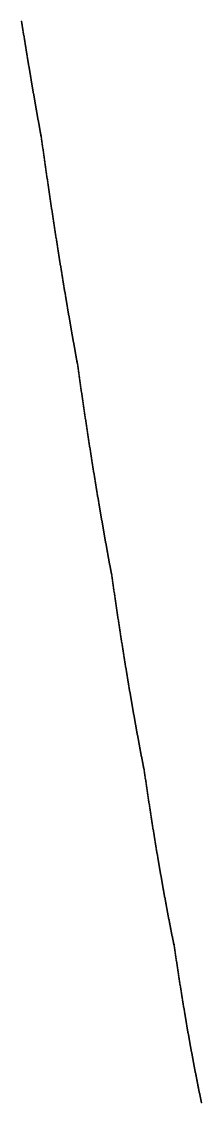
# Model space of a CAD drawing. Header units: metres. Extents: x 0 to 360, y 46 to 216.
# Drawn here: x 347.9 to 360, y 49.4 to 121.7 of the extents above; entities that cross this region are included whole.
import ezdxf

# ---------------------------------------------------------------- set-up
doc = ezdxf.new("R2010")
doc.units = ezdxf.units.M

msp = doc.modelspace()

# ---------------------------------------------------------------- linework, layer by layer
for p in [(347.935, 121.745), (347.946, 121.673), (347.958, 121.6), (347.969, 121.528), (347.981, 121.456), (347.992, 121.384), (348.004, 121.312), (348.016, 121.24), (348.027, 121.168), (348.039, 121.096), (348.05, 121.025), (348.062, 120.953), (348.073, 120.881), (348.085, 120.81), (348.097, 120.739), (348.108, 120.667), (348.12, 120.596), (348.131, 120.525), (348.143, 120.454), (348.154, 120.383), (348.166, 120.312), (348.178, 120.241), (348.189, 120.171), (348.201, 120.1), (348.212, 120.03), (348.224, 119.959), (348.235, 119.889), (348.247, 119.818), (348.259, 119.748), (348.27, 119.678), (348.282, 119.608), (348.293, 119.538), (348.305, 119.468), (348.316, 119.398), (348.328, 119.329), (348.34, 119.259), (348.351, 119.189), (348.363, 119.12), (348.374, 119.05), (348.386, 118.981), (348.397, 118.912), (348.409, 118.843), (348.421, 118.774), (348.432, 118.705), (348.444, 118.636), (348.455, 118.567), (348.467, 118.498), (348.478, 118.429), (348.49, 118.361), (348.502, 118.292), (348.513, 118.223), (348.525, 118.155), (348.536, 118.087), (348.548, 118.018), (348.56, 117.95), (348.571, 117.882), (348.583, 117.814), (348.594, 117.746), (348.606, 117.678), (348.617, 117.611), (348.629, 117.543), (348.641, 117.475), (348.652, 117.408), (348.664, 117.34), (348.675, 117.273), (348.687, 117.205), (348.698, 117.138), (348.71, 117.071), (348.722, 117.004), (348.733, 116.937), (348.745, 116.87), (348.756, 116.803), (348.768, 116.736), (348.78, 116.669), (348.791, 116.603), (348.803, 116.536), (348.814, 116.469), (348.826, 116.403), (348.837, 116.337), (348.849, 116.27), (348.861, 116.204), (348.872, 116.138), (348.884, 116.072), (348.895, 116.006), (348.907, 115.94), (348.919, 115.874), (348.93, 115.808), (348.942, 115.742), (348.953, 115.677), (348.965, 115.611), (348.977, 115.546), (348.988, 115.48), (349, 115.415), (349.011, 115.35), (349.023, 115.284), (349.034, 115.219), (349.046, 115.154), (349.058, 115.089), (349.069, 115.024), (349.081, 114.959), (349.092, 114.895), (349.104, 114.83), (349.116, 114.765), (349.127, 114.701), (349.139, 114.636), (349.15, 114.572), (349.162, 114.507), (349.174, 114.443), (349.185, 114.379), (349.197, 114.315), (349.208, 114.251), (349.22, 114.187), (349.232, 114.127), (349.243, 114.099), (349.255, 114.027), (349.266, 113.943), (349.278, 113.86), (349.289, 113.777), (349.301, 113.693), (349.313, 113.61), (349.324, 113.527), (349.336, 113.444), (349.347, 113.362), (349.359, 113.279), (349.371, 113.196), (349.382, 113.114), (349.394, 113.032), (349.405, 112.949), (349.417, 112.867), (349.429, 112.785), (349.44, 112.704), (349.452, 112.622), (349.463, 112.54), (349.475, 112.459), (349.487, 112.377), (349.498, 112.296), (349.51, 112.215), (349.521, 112.134), (349.533, 112.053), (349.545, 111.972), (349.556, 111.892), (349.568, 111.811), (349.579, 111.73), (349.591, 111.65), (349.603, 111.57), (349.614, 111.49), (349.626, 111.41), (349.637, 111.33), (349.649, 111.25), (349.661, 111.17), (349.672, 111.091), (349.684, 111.011), (349.695, 110.932), (349.707, 110.853), (349.719, 110.774), (349.73, 110.695), (349.742, 110.616), (349.753, 110.537), (349.765, 110.458), (349.777, 110.38), (349.788, 110.301), (349.8, 110.223), (349.812, 110.144), (349.823, 110.066), (349.835, 109.988), (349.846, 109.91), (349.858, 109.832), (349.87, 109.755), (349.881, 109.677), (349.893, 109.6), (349.904, 109.522), (349.916, 109.445), (349.928, 109.368), (349.939, 109.291), (349.951, 109.214), (349.962, 109.137), (349.974, 109.06), (349.986, 108.983), (349.997, 108.907), (350.009, 108.83), (350.02, 108.754), (350.032, 108.678), (350.044, 108.601), (350.055, 108.525), (350.067, 108.449), (350.079, 108.374), (350.09, 108.298), (350.102, 108.222), (350.113, 108.147), (350.125, 108.071), (350.137, 107.996), (350.148, 107.921), (350.16, 107.846), (350.171, 107.771), (350.183, 107.696), (350.195, 107.621), (350.206, 107.546), (350.218, 107.472), (350.229, 107.397), (350.241, 107.323), (350.253, 107.248), (350.264, 107.174), (350.276, 107.1), (350.288, 107.026), (350.299, 106.952), (350.311, 106.878), (350.322, 106.805), (350.334, 106.731), (350.346, 106.657), (350.357, 106.584), (350.369, 106.511), (350.38, 106.437), (350.392, 106.364), (350.404, 106.291), (350.415, 106.218), (350.427, 106.145), (350.439, 106.073), (350.45, 106), (350.462, 105.928), (350.473, 105.855), (350.485, 105.783), (350.497, 105.71), (350.508, 105.638), (350.52, 105.566), (350.531, 105.494), (350.543, 105.422), (350.555, 105.351), (350.566, 105.279), (350.578, 105.207), (350.59, 105.136), (350.601, 105.064), (350.613, 104.993), (350.624, 104.922), (350.636, 104.851), (350.648, 104.78), (350.659, 104.709), (350.671, 104.638), (350.683, 104.567), (350.694, 104.497), (350.706, 104.426), (350.717, 104.356), (350.729, 104.285), (350.741, 104.215), (350.752, 104.145), (350.764, 104.075), (350.776, 104.005), (350.787, 103.935), (350.799, 103.865), (350.81, 103.795), (350.822, 103.725), (350.834, 103.656), (350.845, 103.586), (350.857, 103.517), (350.869, 103.448), (350.88, 103.379), (350.892, 103.309), (350.903, 103.24), (350.915, 103.172), (350.927, 103.103), (350.938, 103.034), (350.95, 102.965), (350.962, 102.897), (350.973, 102.828), (350.985, 102.76), (350.996, 102.692), (351.008, 102.623), (351.02, 102.555), (351.031, 102.487), (351.043, 102.419), (351.055, 102.351), (351.066, 102.284), (351.078, 102.216), (351.089, 102.148), (351.101, 102.081), (351.113, 102.013), (351.124, 101.946), (351.136, 101.879), (351.148, 101.812), (351.159, 101.745), (351.171, 101.678), (351.182, 101.611), (351.194, 101.544), (351.206, 101.477), (351.217, 101.41), (351.229, 101.344), (351.241, 101.277), (351.252, 101.211), (351.264, 101.145), (351.275, 101.078), (351.287, 101.012), (351.299, 100.946), (351.31, 100.88), (351.322, 100.814), (351.334, 100.749), (351.345, 100.683), (351.357, 100.617), (351.369, 100.552), (351.38, 100.486), (351.392, 100.421), (351.403, 100.355), (351.415, 100.29), (351.427, 100.225), (351.438, 100.16), (351.45, 100.095), (351.462, 100.03), (351.473, 99.965), (351.485, 99.901), (351.496, 99.836), (351.508, 99.771), (351.52, 99.707), (351.531, 99.642), (351.543, 99.578), (351.555, 99.514), (351.566, 99.45), (351.578, 99.386), (351.59, 99.322), (351.601, 99.258), (351.613, 99.194), (351.624, 99.13), (351.636, 99.066), (351.648, 99.004), (351.659, 98.978), (351.671, 98.915), (351.683, 98.831), (351.694, 98.748), (351.706, 98.665), (351.718, 98.582), (351.729, 98.499), (351.741, 98.416), (351.752, 98.333), (351.764, 98.25), (351.776, 98.168), (351.787, 98.086), (351.799, 98.003), (351.811, 97.921), (351.822, 97.839), (351.834, 97.758), (351.846, 97.676), (351.857, 97.594), (351.869, 97.513), (351.88, 97.432), (351.892, 97.35), (351.904, 97.269), (351.915, 97.189), (351.927, 97.108), (351.939, 97.027), (351.95, 96.947), (351.962, 96.866), (351.974, 96.786), (351.985, 96.706), (351.997, 96.626), (352.009, 96.546), (352.02, 96.466), (352.032, 96.387), (352.043, 96.307), (352.055, 96.228), (352.067, 96.149), (352.078, 96.07), (352.09, 95.991), (352.102, 95.912), (352.113, 95.833), (352.125, 95.755), (352.137, 95.676), (352.148, 95.598), (352.16, 95.52), (352.172, 95.442), (352.183, 95.364), (352.195, 95.286), (352.206, 95.208), (352.218, 95.13), (352.23, 95.053), (352.241, 94.976), (352.253, 94.898), (352.265, 94.821), (352.276, 94.744), (352.288, 94.668), (352.3, 94.591), (352.311, 94.514), (352.323, 94.438), (352.335, 94.361), (352.346, 94.285), (352.358, 94.209), (352.369, 94.133), (352.381, 94.057), (352.393, 93.981), (352.404, 93.906), (352.416, 93.83), (352.428, 93.755), (352.439, 93.679), (352.451, 93.604), (352.463, 93.529), (352.474, 93.454), (352.486, 93.379), (352.498, 93.304), (352.509, 93.23), (352.521, 93.155), (352.532, 93.081), (352.544, 93.007), (352.556, 92.933), (352.567, 92.859), (352.579, 92.785), (352.591, 92.711), (352.602, 92.637), (352.614, 92.564), (352.626, 92.49), (352.637, 92.417), (352.649, 92.343), (352.661, 92.27), (352.672, 92.197), (352.684, 92.124), (352.696, 92.052), (352.707, 91.979), (352.719, 91.906), (352.731, 91.834), (352.742, 91.762), (352.754, 91.689), (352.765, 91.617), (352.777, 91.545), (352.789, 91.473), (352.8, 91.402), (352.812, 91.33), (352.824, 91.258), (352.835, 91.187), (352.847, 91.115), (352.859, 91.044), (352.87, 90.973), (352.882, 90.902), (352.894, 90.831), (352.905, 90.76), (352.917, 90.69), (352.929, 90.619), (352.94, 90.548), (352.952, 90.478), (352.964, 90.408), (352.975, 90.338), (352.987, 90.268), (352.998, 90.198), (353.01, 90.128), (353.022, 90.058), (353.033, 89.988), (353.045, 89.919), (353.057, 89.849), (353.068, 89.78), (353.08, 89.711), (353.092, 89.642), (353.103, 89.573), (353.115, 89.504), (353.127, 89.435), (353.138, 89.366), (353.15, 89.297), (353.162, 89.229), (353.173, 89.16), (353.185, 89.092), (353.197, 89.024), (353.208, 88.956), (353.22, 88.888), (353.232, 88.82), (353.243, 88.752), (353.255, 88.684), (353.266, 88.617), (353.278, 88.549), (353.29, 88.482), (353.301, 88.415), (353.313, 88.347), (353.325, 88.28), (353.336, 88.213), (353.348, 88.146), (353.36, 88.08), (353.371, 88.013), (353.383, 87.946), (353.395, 87.88), (353.406, 87.813), (353.418, 87.747), (353.43, 87.681), (353.441, 87.615), (353.453, 87.549), (353.465, 87.483), (353.476, 87.417), (353.488, 87.351), (353.5, 87.285), (353.511, 87.22), (353.523, 87.154), (353.535, 87.089), (353.546, 87.024), (353.558, 86.959), (353.57, 86.894), (353.581, 86.829), (353.593, 86.764), (353.604, 86.699), (353.616, 86.634), (353.628, 86.57), (353.639, 86.505), (353.651, 86.441), (353.663, 86.376), (353.674, 86.312), (353.686, 86.248), (353.698, 86.184), (353.709, 86.12), (353.721, 86.056), (353.733, 85.992), (353.744, 85.929), (353.756, 85.865), (353.768, 85.802), (353.779, 85.738), (353.791, 85.675), (353.803, 85.612), (353.814, 85.549), (353.826, 85.485), (353.838, 85.423), (353.849, 85.36), (353.861, 85.297), (353.873, 85.234), (353.884, 85.172), (353.896, 85.109), (353.908, 85.047), (353.919, 84.984), (353.931, 84.922), (353.943, 84.86), (353.954, 84.808), (353.966, 84.786), (353.978, 84.71), (353.989, 84.628), (354.001, 84.545), (354.013, 84.463), (354.024, 84.381), (354.036, 84.299), (354.048, 84.217), (354.059, 84.136), (354.071, 84.054), (354.083, 83.973), (354.094, 83.892), (354.106, 83.811), (354.117, 83.73), (354.129, 83.649), (354.141, 83.569), (354.152, 83.488), (354.164, 83.408), (354.176, 83.328), (354.187, 83.248), (354.199, 83.168), (354.211, 83.089), (354.222, 83.009), (354.234, 82.93), (354.246, 82.85), (354.257, 82.771), (354.269, 82.692), (354.281, 82.614), (354.292, 82.535), (354.304, 82.457), (354.316, 82.378), (354.327, 82.3), (354.339, 82.222), (354.351, 82.144), (354.362, 82.066), (354.374, 81.989), (354.386, 81.911), (354.397, 81.834), (354.409, 81.757), (354.421, 81.68), (354.432, 81.603), (354.444, 81.526), (354.456, 81.449), (354.467, 81.373), (354.479, 81.297), (354.491, 81.22), (354.502, 81.144), (354.514, 81.068), (354.526, 80.993), (354.537, 80.917), (354.549, 80.841), (354.561, 80.766), (354.572, 80.691), (354.584, 80.616), (354.596, 80.541), (354.607, 80.466), (354.619, 80.391), (354.631, 80.317), (354.642, 80.242), (354.654, 80.168), (354.666, 80.094), (354.677, 80.02), (354.689, 79.946), (354.701, 79.872), (354.712, 79.798), (354.724, 79.725), (354.736, 79.651), (354.747, 79.578), (354.759, 79.505), (354.771, 79.432), (354.782, 79.359), (354.794, 79.286), (354.806, 79.214), (354.817, 79.141), (354.829, 79.069), (354.841, 78.997), (354.852, 78.925), (354.864, 78.853), (354.876, 78.781), (354.887, 78.709), (354.899, 78.638), (354.911, 78.566), (354.922, 78.495), (354.934, 78.424), (354.946, 78.352), (354.957, 78.281), (354.969, 78.211), (354.981, 78.14), (354.992, 78.069), (355.004, 77.999), (355.016, 77.929), (355.027, 77.858), (355.039, 77.788), (355.051, 77.718), (355.062, 77.648), (355.074, 77.579), (355.086, 77.509), (355.097, 77.44), (355.109, 77.37), (355.121, 77.301), (355.132, 77.232), (355.144, 77.163), (355.156, 77.094), (355.167, 77.025), (355.179, 76.957), (355.191, 76.888), (355.202, 76.82), (355.214, 76.751), (355.226, 76.683), (355.237, 76.615), (355.249, 76.547), (355.261, 76.479), (355.272, 76.412), (355.284, 76.344), (355.296, 76.277), (355.307, 76.209), (355.319, 76.142), (355.331, 76.075), (355.342, 76.008), (355.354, 75.941), (355.366, 75.874), (355.377, 75.807), (355.389, 75.741), (355.401, 75.674), (355.412, 75.608), (355.424, 75.542), (355.436, 75.476), (355.447, 75.41), (355.459, 75.344), (355.471, 75.278), (355.482, 75.213), (355.494, 75.147), (355.506, 75.082), (355.517, 75.016), (355.529, 74.951), (355.541, 74.886), (355.552, 74.821), (355.564, 74.756), (355.576, 74.691), (355.587, 74.627), (355.599, 74.562), (355.611, 74.498), (355.622, 74.433), (355.634, 74.369), (355.646, 74.305), (355.657, 74.241), (355.669, 74.177), (355.681, 74.113), (355.692, 74.049), (355.704, 73.986), (355.716, 73.922), (355.727, 73.859), (355.739, 73.796), (355.751, 73.732), (355.762, 73.669), (355.774, 73.606), (355.786, 73.544), (355.797, 73.481), (355.809, 73.418), (355.821, 73.356), (355.832, 73.293), (355.844, 73.231), (355.856, 73.169), (355.867, 73.106), (355.879, 73.044), (355.891, 72.982), (355.902, 72.921), (355.914, 72.859), (355.926, 72.797), (355.937, 72.736), (355.949, 72.674), (355.961, 72.613), (355.972, 72.552), (355.984, 72.491), (355.996, 72.43), (356.007, 72.369), (356.019, 72.308), (356.031, 72.247), (356.042, 72.186), (356.054, 72.126), (356.066, 72.066), (356.077, 72.005), (356.089, 71.945), (356.101, 71.885), (356.112, 71.825), (356.124, 71.78), (356.136, 71.761), (356.148, 71.684), (356.159, 71.603), (356.171, 71.521), (356.183, 71.44), (356.194, 71.36), (356.206, 71.279), (356.218, 71.198), (356.229, 71.118), (356.241, 71.038), (356.253, 70.958), (356.264, 70.878), (356.276, 70.799), (356.288, 70.719), (356.299, 70.64), (356.311, 70.561), (356.323, 70.482), (356.334, 70.403), (356.346, 70.324), (356.358, 70.246), (356.369, 70.168), (356.381, 70.09), (356.393, 70.012), (356.404, 69.934), (356.416, 69.856), (356.428, 69.779), (356.439, 69.702), (356.451, 69.625), (356.463, 69.548), (356.474, 69.471), (356.486, 69.394), (356.498, 69.318), (356.509, 69.242), (356.521, 69.166), (356.533, 69.09), (356.544, 69.014), (356.556, 68.938), (356.568, 68.863), (356.579, 68.788), (356.591, 68.712), (356.603, 68.637), (356.614, 68.563), (356.626, 68.488), (356.638, 68.413), (356.649, 68.339), (356.661, 68.265), (356.673, 68.191), (356.684, 68.117), (356.696, 68.043), (356.708, 67.97), (356.719, 67.896), (356.731, 67.823), (356.743, 67.75), (356.754, 67.677), (356.766, 67.604), (356.778, 67.531), (356.789, 67.459), (356.801, 67.387), (356.813, 67.314), (356.824, 67.242), (356.836, 67.17), (356.848, 67.099), (356.86, 67.027), (356.871, 66.955), (356.883, 66.884), (356.895, 66.813), (356.906, 66.742), (356.918, 66.671), (356.93, 66.6), (356.941, 66.53), (356.953, 66.459), (356.965, 66.389), (356.976, 66.319), (356.988, 66.249), (357, 66.179), (357.011, 66.109), (357.023, 66.04), (357.035, 65.97), (357.046, 65.901), (357.058, 65.832), (357.07, 65.763), (357.081, 65.694), (357.093, 65.625), (357.105, 65.556), (357.116, 65.488), (357.128, 65.42), (357.14, 65.351), (357.151, 65.283), (357.163, 65.215), (357.175, 65.148), (357.186, 65.08), (357.198, 65.013), (357.21, 64.945), (357.221, 64.878), (357.233, 64.811), (357.245, 64.744), (357.256, 64.677), (357.268, 64.61), (357.28, 64.544), (357.291, 64.477), (357.303, 64.411), (357.315, 64.345), (357.326, 64.279), (357.338, 64.213), (357.35, 64.147), (357.361, 64.081), (357.373, 64.016), (357.385, 63.951), (357.397, 63.885), (357.408, 63.82), (357.42, 63.755), (357.432, 63.69), (357.443, 63.626), (357.455, 63.561), (357.467, 63.496), (357.478, 63.432), (357.49, 63.368), (357.502, 63.304), (357.513, 63.24), (357.525, 63.176), (357.537, 63.112), (357.548, 63.048), (357.56, 62.985), (357.572, 62.922), (357.583, 62.858), (357.595, 62.795), (357.607, 62.732), (357.618, 62.669), (357.63, 62.607), (357.642, 62.544), (357.653, 62.481), (357.665, 62.419), (357.677, 62.357), (357.688, 62.295), (357.7, 62.233), (357.712, 62.171), (357.723, 62.109), (357.735, 62.047), (357.747, 61.986), (357.758, 61.924), (357.77, 61.863), (357.782, 61.802), (357.793, 61.741), (357.805, 61.68), (357.817, 61.619), (357.828, 61.558), (357.84, 61.498), (357.852, 61.437), (357.863, 61.377), (357.875, 61.316), (357.887, 61.256), (357.898, 61.196), (357.91, 61.136), (357.922, 61.076), (357.934, 61.017), (357.945, 60.957), (357.957, 60.898), (357.969, 60.838), (357.98, 60.779), (357.992, 60.72), (358.004, 60.661), (358.015, 60.602), (358.027, 60.543), (358.039, 60.484), (358.05, 60.426), (358.062, 60.367), (358.074, 60.309), (358.085, 60.251), (358.097, 60.193), (358.109, 60.135), (358.12, 60.077), (358.132, 60.019), (358.144, 59.98), (358.155, 59.967), (358.167, 59.889), (358.179, 59.809), (358.19, 59.728), (358.202, 59.648), (358.214, 59.568), (358.225, 59.488), (358.237, 59.408), (358.249, 59.328), (358.26, 59.249), (358.272, 59.17), (358.284, 59.091), (358.295, 59.012), (358.307, 58.934), (358.319, 58.856), (358.33, 58.778), (358.342, 58.7), (358.354, 58.622), (358.365, 58.544), (358.377, 58.467), (358.389, 58.39), (358.401, 58.313), (358.412, 58.236), (358.424, 58.16), (358.436, 58.084), (358.447, 58.007), (358.459, 57.932), (358.471, 57.856), (358.482, 57.78), (358.494, 57.705), (358.506, 57.63), (358.517, 57.555), (358.529, 57.48), (358.541, 57.405), (358.552, 57.331), (358.564, 57.257), (358.576, 57.183), (358.587, 57.109), (358.599, 57.035), (358.611, 56.962), (358.622, 56.888), (358.634, 56.815), (358.646, 56.742), (358.657, 56.669), (358.669, 56.597), (358.681, 56.524), (358.692, 56.452), (358.704, 56.38), (358.716, 56.308), (358.727, 56.236), (358.739, 56.165), (358.751, 56.094), (358.762, 56.022), (358.774, 55.951), (358.786, 55.881), (358.797, 55.81), (358.809, 55.739), (358.821, 55.669), (358.832, 55.599), (358.844, 55.529), (358.856, 55.459), (358.868, 55.39), (358.879, 55.32), (358.891, 55.251), (358.903, 55.182), (358.914, 55.113), (358.926, 55.044), (358.938, 54.975), (358.949, 54.907), (358.961, 54.839), (358.973, 54.77), (358.984, 54.702), (358.996, 54.635), (359.008, 54.567), (359.019, 54.499), (359.031, 54.432), (359.043, 54.365), (359.054, 54.298), (359.066, 54.231), (359.078, 54.164), (359.089, 54.098), (359.101, 54.032), (359.113, 53.965), (359.124, 53.899), (359.136, 53.833), (359.148, 53.768), (359.159, 53.702), (359.171, 53.637), (359.183, 53.571), (359.194, 53.506), (359.206, 53.441), (359.218, 53.376), (359.229, 53.312), (359.241, 53.247), (359.253, 53.183), (359.264, 53.119), (359.276, 53.055), (359.288, 52.991), (359.3, 52.927), (359.311, 52.863), (359.323, 52.8), (359.335, 52.736), (359.346, 52.673), (359.358, 52.61), (359.37, 52.547), (359.381, 52.485), (359.393, 52.422), (359.405, 52.36), (359.416, 52.297), (359.428, 52.235), (359.44, 52.173), (359.451, 52.111), (359.463, 52.049), (359.475, 51.988), (359.486, 51.926), (359.498, 51.865), (359.51, 51.804), (359.521, 51.743), (359.533, 51.682), (359.545, 51.621), (359.556, 51.561), (359.568, 51.5), (359.58, 51.44), (359.591, 51.379), (359.603, 51.319), (359.615, 51.259), (359.626, 51.2), (359.638, 51.14), (359.65, 51.08), (359.661, 51.021), (359.673, 50.962), (359.685, 50.903), (359.696, 50.844), (359.708, 50.785), (359.72, 50.726), (359.731, 50.667), (359.743, 50.609), (359.755, 50.551), (359.767, 50.492), (359.778, 50.434), (359.79, 50.376), (359.802, 50.318), (359.813, 50.261), (359.825, 50.203), (359.837, 50.146), (359.848, 50.088), (359.86, 50.031), (359.872, 49.974), (359.883, 49.917), (359.895, 49.86), (359.907, 49.804), (359.918, 49.747), (359.93, 49.691), (359.942, 49.634), (359.953, 49.578), (359.965, 49.522), (359.977, 49.466), (359.988, 49.41)]:
    msp.add_point(p)

doc.saveas('drawing.dxf')
